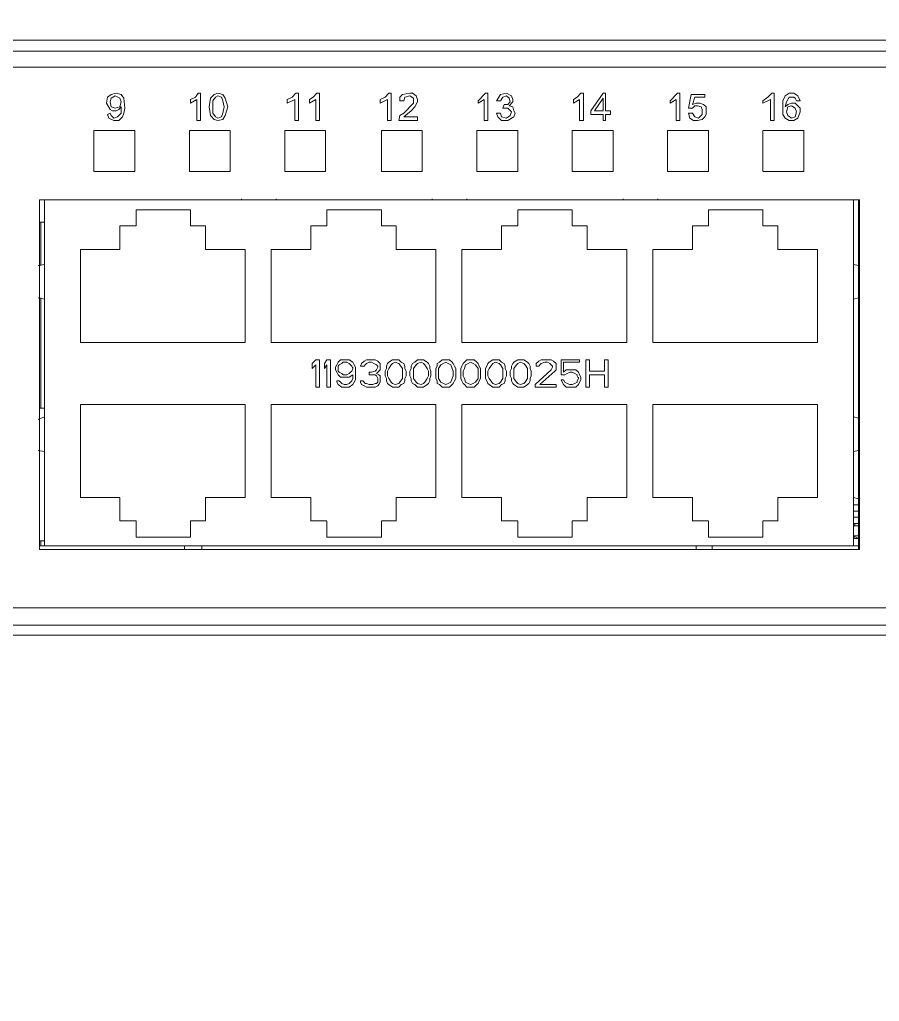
# Model space of a CAD drawing. Header units: millimetres. Extents: x 89860 to 502050, y -351975 to 882300.
# Drawn here: x 370507.7 to 370715.6, y -307037 to -306799.7 of the extents above; entities that cross this region are included whole.
import ezdxf

# ---------------------------------------------------------------- set-up
doc = ezdxf.new("R2010")
doc.units = ezdxf.units.MM
doc.header["$LTSCALE"] = 150
doc.set_wipeout_variables(frame=1)
doc.layers.add('-----20 General Symbol', color=3, linetype='Continuous')
doc.layers.add('-----29 Cable Schedule', color=1, linetype='Continuous')

# ---------------------------------------------------------------- blocks, each defined once
blk = doc.blocks.new('A$C93139d4c')
blk.add_wipeout([(-31826.89, -76095.62), (-31826.89, -82292.62), (-10394.47, -82292.62), (-10394.47, -76095.62)]).dxf.layer = '-----20 General Symbol'
at = {"layer": '-----20 General Symbol', "lineweight": 5}
for points in [[(-17356.26, -79009.34), (-14436.24, -79009.34)], [(-17457.53, -79014.74), (-14436.24, -79014.74)], [(-17343.08, -79022.53), (-14456.61, -79022.53)], [(-15835.43, -79041.7), (-15836.62, -79042.9), (-15837.82, -79043.5), (-15839.63, -79043.5), (-15840.82, -79042.9), (-15842.62, -79039.9), (-15842.02, -79036.91)], [(-15842.02, -79036.91), (-15840.22, -79035.71), (-15837.82, -79035.11), (-15835.43, -79035.71), (-15834.24, -79037.51), (-15833.63, -79042.3), (-15834.24, -79044.7), (-15834.83, -79046.49), (-15836.62, -79048.29), (-15839.02, -79048.29), (-15841.42, -79047.09), (-15842.02, -79045.3)], [(-15840.82, -79039.3), (-15840.22, -79041.7), (-15838.43, -79042.3), (-15836.03, -79041.7), (-15835.42, -79039.3), (-15836.03, -79037.51), (-15838.43, -79036.31), (-15840.22, -79037.51), (-15840.82, -79039.3)], [(-15801.87, -79038.11), (-15799.48, -79036.91), (-15798.28, -79035.11)], [(-15801.87, -79038.11), (-15801.87, -79039.9)], [(-15798.88, -79038.11), (-15801.87, -79039.9)], [(-15798.88, -79038.11), (-15798.88, -79048.29)], [(-15797.08, -79035.11), (-15798.28, -79035.11)], [(-15797.08, -79048.29), (-15797.08, -79035.11)], [(-15783.9, -79041.7), (-15785.09, -79045.89), (-15786.29, -79047.69), (-15788.69, -79048.29), (-15790.48, -79047.69), (-15792.29, -79045.89), (-15792.88, -79041.7), (-15792.29, -79037.51), (-15790.48, -79035.71), (-15788.69, -79035.11), (-15786.29, -79035.71), (-15785.09, -79037.51), (-15783.9, -79041.7)], [(-15785.69, -79041.7), (-15786.29, -79038.7), (-15786.89, -79036.91), (-15788.69, -79036.31), (-15789.89, -79036.91), (-15791.09, -79038.7), (-15791.09, -79044.7), (-15789.89, -79046.49), (-15788.69, -79047.09), (-15786.89, -79046.49), (-15786.29, -79044.7), (-15785.69, -79041.7)], [(-15755.14, -79038.11), (-15752.74, -79036.91), (-15750.93, -79035.11)], [(-15751.54, -79038.11), (-15755.14, -79039.9)], [(-15755.13, -79038.11), (-15755.13, -79039.9)], [(-15751.53, -79038.11), (-15751.53, -79048.29)], [(-15749.74, -79035.11), (-15750.93, -79035.11)], [(-15749.74, -79048.29), (-15749.74, -79035.11)], [(-15744.35, -79038.11), (-15742.55, -79036.91), (-15740.75, -79035.11)], [(-15741.35, -79038.11), (-15744.35, -79039.9)], [(-15744.34, -79038.11), (-15744.34, -79039.9)], [(-15741.35, -79038.11), (-15741.35, -79048.29)], [(-15739.55, -79035.11), (-15740.75, -79035.11)], [(-15739.55, -79048.29), (-15739.55, -79035.11)], [(-15710.2, -79038.11), (-15707.8, -79036.91), (-15705.99, -79035.11)], [(-15706.6, -79038.11), (-15710.2, -79039.9)], [(-15710.19, -79038.11), (-15710.19, -79039.9)], [(-15706.59, -79038.11), (-15706.59, -79048.29)], [(-15704.79, -79035.11), (-15705.99, -79035.11)], [(-15704.79, -79048.29), (-15704.79, -79035.11)], [(-15701.2, -79048.29), (-15700.61, -79045.89), (-15698.8, -79044.7), (-15694.02, -79039.9), (-15694.02, -79037.51), (-15695.81, -79036.31), (-15698.21, -79036.91)], [(-15700.61, -79038.7), (-15700.61, -79036.91), (-15699.41, -79035.71), (-15695.81, -79035.11), (-15694.61, -79035.11), (-15692.82, -79036.31), (-15692.21, -79038.11), (-15692.21, -79039.3)], [(-15700.6, -79038.7), (-15698.8, -79038.7)], [(-15698.21, -79036.91), (-15698.8, -79038.7)], [(-15692.21, -79039.3), (-15693.41, -79041.7), (-15695.22, -79043.5), (-15698.8, -79046.49)], [(-15662.86, -79038.7), (-15659.26, -79035.11)], [(-15659.86, -79038.11), (-15662.86, -79039.9)], [(-15662.86, -79038.7), (-15662.86, -79039.9)], [(-15659.85, -79038.11), (-15659.85, -79048.29)], [(-15658.06, -79035.11), (-15659.26, -79035.11)], [(-15658.06, -79048.29), (-15658.06, -79035.11)], [(-15653.86, -79038.7), (-15652.07, -79035.71), (-15649.07, -79035.11), (-15646.67, -79036.31), (-15646.08, -79038.11), (-15646.08, -79039.3)], [(-15653.86, -79038.7), (-15652.07, -79038.7)], [(-15649.07, -79036.31), (-15650.87, -79036.91), (-15652.07, -79038.7)], [(-15650.27, -79040.5), (-15648.47, -79040.5), (-15647.27, -79039.3), (-15647.87, -79037.51), (-15649.07, -79036.31)], [(-15646.07, -79039.3), (-15647.87, -79041.1)], [(-15616.71, -79038.11), (-15614.92, -79036.91), (-15613.11, -79035.11)], [(-15616.71, -79038.11), (-15616.71, -79039.9)], [(-15613.72, -79038.11), (-15616.71, -79039.9)], [(-15613.72, -79038.11), (-15613.72, -79048.29)], [(-15611.92, -79035.11), (-15613.11, -79035.11)], [(-15611.92, -79048.29), (-15611.92, -79035.11)], [(-15602.33, -79035.11), (-15608.32, -79043.5)], [(-15606.52, -79043.5), (-15602.33, -79037.51)], [(-15601.13, -79035.11), (-15602.33, -79035.11)], [(-15602.33, -79037.51), (-15602.33, -79043.5)], [(-15601.13, -79043.5), (-15601.13, -79035.11)], [(-15569.98, -79038.7), (-15566.38, -79035.11)], [(-15566.97, -79038.11), (-15569.98, -79039.9)], [(-15569.97, -79038.7), (-15569.97, -79039.9)], [(-15566.97, -79038.11), (-15566.97, -79048.29)], [(-15565.18, -79035.11), (-15566.37, -79035.11)], [(-15565.18, -79048.29), (-15565.18, -79035.11)], [(-15559.79, -79035.71), (-15560.99, -79042.3)], [(-15553.19, -79035.71), (-15559.79, -79035.71)], [(-15559.19, -79040.5), (-15557.99, -79036.91)], [(-15557.98, -79036.91), (-15553.19, -79036.91)], [(-15553.19, -79036.91), (-15553.19, -79035.71)], [(-15525.04, -79038.7), (-15522.64, -79036.91), (-15520.84, -79035.11)], [(-15521.44, -79038.11), (-15525.04, -79039.9)], [(-15525.04, -79038.7), (-15525.04, -79039.9)], [(-15521.44, -79038.11), (-15521.44, -79048.29)], [(-15519.63, -79035.11), (-15520.83, -79035.11)], [(-15519.64, -79048.29), (-15519.64, -79035.11)], [(-15508.25, -79047.09), (-15510.05, -79048.29), (-15512.44, -79048.29), (-15514.25, -79047.09), (-15515.45, -79045.3), (-15515.45, -79038.7), (-15514.25, -79036.31), (-15512.44, -79035.11), (-15510.05, -79035.11), (-15508.25, -79036.31), (-15507.05, -79038.7)], [(-15508.86, -79038.7), (-15509.45, -79037.51), (-15510.05, -79036.91), (-15512.44, -79036.91), (-15513.64, -79039.3), (-15514.25, -79041.7)], [(-15508.86, -79038.7), (-15507.05, -79038.7)], [(-15840.82, -79044.7), (-15840.22, -79045.89), (-15839.02, -79047.09), (-15837.23, -79046.49), (-15835.43, -79044.7), (-15835.43, -79041.7)], [(-15652.07, -79044.7), (-15651.47, -79046.49), (-15649.07, -79047.09), (-15647.27, -79045.89), (-15646.67, -79044.1)], [(-15647.87, -79041.1), (-15646.08, -79041.7), (-15645.48, -79043.5), (-15644.88, -79044.7), (-15645.48, -79046.49), (-15648.47, -79048.29), (-15651.46, -79048.29)], [(-15650.26, -79040.5), (-15650.87, -79042.3)], [(-15646.67, -79044.1), (-15648.47, -79042.3), (-15650.87, -79042.3)], [(-15608.33, -79043.5), (-15608.33, -79045.3)], [(-15602.33, -79043.5), (-15606.52, -79043.5)], [(-15598.73, -79043.5), (-15601.13, -79043.5)], [(-15598.74, -79045.3), (-15598.74, -79043.5)], [(-15560.99, -79042.3), (-15559.18, -79042.3)], [(-15559.19, -79040.5), (-15557.39, -79039.9), (-15555.59, -79039.9), (-15553.8, -79040.5), (-15552.6, -79041.7), (-15552.6, -79045.3), (-15553.19, -79046.49), (-15554.39, -79047.69)], [(-15554.39, -79042.9), (-15555, -79041.7), (-15556.79, -79041.1), (-15557.99, -79041.1), (-15559.19, -79042.3)], [(-15559.19, -79044.7), (-15557.99, -79046.49), (-15556.2, -79047.09), (-15554.39, -79045.3), (-15554.39, -79042.9)], [(-15514.25, -79041.7), (-15513.05, -79040.5), (-15511.25, -79039.9), (-15509.45, -79039.9), (-15507.05, -79042.3), (-15507.05, -79044.1), (-15508.25, -79047.09)], [(-15508.86, -79044.1), (-15509.45, -79042.3), (-15511.24, -79041.1), (-15513.05, -79041.7), (-15513.64, -79044.1), (-15513.05, -79045.89), (-15511.24, -79047.09), (-15509.45, -79046.49), (-15508.86, -79044.1)], [(-15840.82, -79044.7), (-15842.02, -79045.3)], [(-15798.87, -79048.29), (-15797.08, -79048.29)], [(-15751.53, -79048.29), (-15749.74, -79048.29)], [(-15741.35, -79048.29), (-15739.55, -79048.29)], [(-15706.59, -79048.29), (-15704.79, -79048.29)], [(-15701.19, -79048.29), (-15692.21, -79048.29)], [(-15692.21, -79046.5), (-15698.8, -79046.5)], [(-15692.21, -79048.29), (-15692.21, -79046.5)], [(-15659.85, -79048.29), (-15658.06, -79048.29)], [(-15652.07, -79044.7), (-15653.86, -79044.7)], [(-15651.46, -79048.29), (-15653.27, -79046.49), (-15653.86, -79044.7)], [(-15613.71, -79048.29), (-15611.92, -79048.29)], [(-15608.32, -79045.3), (-15602.33, -79045.3)], [(-15602.33, -79045.3), (-15602.33, -79048.29)], [(-15602.33, -79048.29), (-15601.13, -79048.29)], [(-15601.13, -79045.3), (-15598.73, -79045.3)], [(-15601.13, -79048.29), (-15601.13, -79045.3)], [(-15566.97, -79048.29), (-15565.18, -79048.29)], [(-15559.19, -79044.7), (-15560.99, -79044.7)], [(-15554.39, -79047.69), (-15556.79, -79048.29), (-15558.59, -79048.29), (-15560.39, -79047.09), (-15560.99, -79044.7)], [(-15521.43, -79048.29), (-15519.63, -79048.29)], [(-15848.61, -79053.09), (-15848.61, -79072.86)], [(-15828.83, -79053.09), (-15848.61, -79053.09)], [(-15828.84, -79072.86), (-15828.84, -79053.09)], [(-15802.47, -79053.09), (-15802.47, -79072.86)], [(-15782.69, -79053.09), (-15802.47, -79053.09)], [(-15782.7, -79072.86), (-15782.7, -79053.09)], [(-15736.55, -79053.09), (-15756.33, -79053.09)], [(-15756.33, -79053.09), (-15756.33, -79072.86)], [(-15736.55, -79072.86), (-15736.55, -79053.09)], [(-15689.81, -79053.09), (-15709.59, -79053.09)], [(-15709.59, -79053.09), (-15709.59, -79072.86)], [(-15689.81, -79072.86), (-15689.81, -79053.09)], [(-15643.67, -79053.09), (-15663.45, -79053.09)], [(-15663.45, -79053.09), (-15663.45, -79072.86)], [(-15643.67, -79072.86), (-15643.67, -79053.09)], [(-15597.53, -79053.09), (-15617.31, -79053.09)], [(-15617.31, -79053.09), (-15617.31, -79072.86)], [(-15597.54, -79072.86), (-15597.54, -79053.09)], [(-15551.4, -79053.09), (-15571.17, -79053.09)], [(-15571.17, -79053.09), (-15571.17, -79072.86)], [(-15551.4, -79072.86), (-15551.4, -79053.09)], [(-15525.04, -79053.09), (-15525.04, -79072.86)], [(-15505.26, -79053.09), (-15525.03, -79053.09)], [(-15505.26, -79072.86), (-15505.26, -79053.09)], [(-15848.61, -79072.86), (-15828.83, -79072.86)], [(-15802.47, -79072.86), (-15782.69, -79072.86)], [(-15756.33, -79072.86), (-15736.56, -79072.86)], [(-15709.59, -79072.86), (-15689.81, -79072.86)], [(-15663.45, -79072.86), (-15643.67, -79072.86)], [(-15617.31, -79072.86), (-15597.53, -79072.86)], [(-15571.17, -79072.86), (-15551.4, -79072.86)], [(-15525.03, -79072.86), (-15505.26, -79072.86)], [(-15874.97, -79255.63), (-15874.97, -79086.64)], [(-15874.97, -79086.65), (-15777.3, -79086.65)], [(-15872.58, -79253.83), (-15872.58, -79086.64)], [(-15872.57, -79086.65), (-15481.28, -79086.65)], [(-15777.31, -79086.64), (-15777.31, -79086.04)], [(-15760.53, -79086.64), (-15760.53, -79086.04)], [(-15760.52, -79086.65), (-15685.02, -79086.65)], [(-15685.02, -79086.64), (-15685.02, -79086.04)], [(-15668.25, -79086.64), (-15668.25, -79086.04)], [(-15668.24, -79086.65), (-15592.74, -79086.65)], [(-15592.74, -79086.64), (-15592.74, -79086.04)], [(-15575.97, -79086.64), (-15575.97, -79086.04)], [(-15575.97, -79086.65), (-15478.29, -79086.65)], [(-15481.28, -79253.83), (-15481.28, -79086.65)], [(-15478.89, -79086.65), (-15478.89, -79255.63)], [(-15478.29, -79086.65), (-15478.29, -79255.63)], [(-15828.24, -79091.43), (-15828.24, -79099.23)], [(-15801.86, -79091.44), (-15828.24, -79091.44)], [(-15801.87, -79099.23), (-15801.87, -79091.43)], [(-15709.59, -79091.44), (-15735.95, -79091.44)], [(-15735.95, -79091.44), (-15735.95, -79099.23)], [(-15709.59, -79099.23), (-15709.59, -79091.44)], [(-15617.31, -79091.44), (-15643.67, -79091.44)], [(-15643.67, -79091.44), (-15643.67, -79099.23)], [(-15617.31, -79099.23), (-15617.31, -79091.44)], [(-15525.03, -79091.44), (-15551.4, -79091.44)], [(-15551.4, -79091.44), (-15551.4, -79099.23)], [(-15525.04, -79099.23), (-15525.04, -79091.44)], [(-15872.57, -79097.43), (-15874.97, -79097.43)], [(-15874.38, -79097.43), (-15874.38, -79118.4)], [(-15836.03, -79099.23), (-15836.03, -79110.61)], [(-15828.24, -79099.23), (-15836.03, -79099.23)], [(-15794.68, -79099.23), (-15801.87, -79099.23)], [(-15794.68, -79110.61), (-15794.68, -79099.23)], [(-15735.95, -79099.23), (-15743.75, -79099.23)], [(-15743.75, -79099.23), (-15743.75, -79110.61)], [(-15702.4, -79099.23), (-15709.59, -79099.23)], [(-15702.39, -79110.61), (-15702.39, -79099.23)], [(-15643.67, -79099.23), (-15651.46, -79099.23)], [(-15651.46, -79099.23), (-15651.46, -79110.61)], [(-15610.12, -79099.23), (-15617.31, -79099.23)], [(-15610.12, -79110.61), (-15610.12, -79099.23)], [(-15559.19, -79099.23), (-15559.19, -79110.61)], [(-15551.4, -79099.23), (-15559.18, -79099.23)], [(-15517.84, -79099.23), (-15525.03, -79099.23)], [(-15517.84, -79110.61), (-15517.84, -79099.23)], [(-15855.2, -79110.61), (-15855.2, -79155.56)], [(-15836.03, -79110.61), (-15855.2, -79110.61)], [(-15775.5, -79110.61), (-15794.69, -79110.61)], [(-15775.5, -79155.56), (-15775.5, -79110.61)], [(-15743.75, -79110.61), (-15762.92, -79110.61)], [(-15762.92, -79110.61), (-15762.92, -79155.56)], [(-15683.23, -79110.61), (-15702.4, -79110.61)], [(-15683.22, -79155.56), (-15683.22, -79110.61)], [(-15651.46, -79110.61), (-15670.64, -79110.61)], [(-15670.64, -79110.61), (-15670.64, -79155.56)], [(-15590.95, -79110.61), (-15610.12, -79110.61)], [(-15590.95, -79155.56), (-15590.95, -79110.61)], [(-15559.19, -79110.61), (-15578.36, -79110.61)], [(-15578.36, -79110.61), (-15578.36, -79155.56)], [(-15498.66, -79110.61), (-15517.84, -79110.61)], [(-15498.66, -79155.56), (-15498.66, -79110.61)], [(-15872.58, -79117.81), (-15875.58, -79118.41)], [(-15478.89, -79118.41), (-15481.29, -79117.81)], [(-15875.58, -79133.99), (-15872.58, -79134.59)], [(-15874.38, -79133.98), (-15874.38, -79187.31)], [(-15481.29, -79134.59), (-15478.89, -79133.99)], [(-15855.2, -79155.56), (-15775.51, -79155.56)], [(-15762.92, -79155.56), (-15683.23, -79155.56)], [(-15670.65, -79155.56), (-15590.95, -79155.56)], [(-15578.36, -79155.56), (-15498.66, -79155.56)], [(-15743.14, -79165.74), (-15741.35, -79163.94)], [(-15743.14, -79168.14), (-15743.14, -79165.74)], [(-15741.35, -79166.34), (-15743.14, -79168.14)], [(-15741.35, -79163.94), (-15739.55, -79163.94)], [(-15741.35, -79177.12), (-15741.35, -79166.34)], [(-15739.55, -79163.94), (-15739.55, -79177.12)], [(-15737.15, -79165.74), (-15735.95, -79163.94)], [(-15737.15, -79168.14), (-15737.15, -79165.74)], [(-15735.95, -79166.34), (-15737.15, -79168.14)], [(-15735.95, -79163.94), (-15734.16, -79163.94)], [(-15735.95, -79177.12), (-15735.95, -79166.34)], [(-15734.16, -79163.94), (-15734.16, -79177.12)], [(-15731.17, -79166.34), (-15731.76, -79167.54)], [(-15731.76, -79167.54), (-15731.76, -79168.74)], [(-15730.56, -79165.14), (-15731.17, -79166.34)], [(-15729.36, -79163.94), (-15730.56, -79165.14)], [(-15729.97, -79166.34), (-15730.56, -79166.94)], [(-15730.56, -79166.94), (-15730.56, -79168.14)], [(-15730.56, -79168.14), (-15730.56, -79167.54)], [(-15728.77, -79165.74), (-15729.97, -79166.34)], [(-15727.57, -79163.94), (-15729.37, -79163.94)], [(-15728.17, -79165.14), (-15728.77, -79165.74)], [(-15726.37, -79165.14), (-15728.17, -79165.14)], [(-15726.37, -79163.94), (-15727.57, -79163.94)], [(-15725.17, -79163.94), (-15726.37, -79163.94)], [(-15725.17, -79165.74), (-15726.37, -79165.14)], [(-15723.37, -79165.14), (-15725.17, -79163.94)], [(-15724.57, -79166.34), (-15725.17, -79165.74)], [(-15723.97, -79166.94), (-15724.57, -79166.34)], [(-15723.37, -79168.14), (-15723.97, -79166.94)], [(-15722.78, -79166.34), (-15723.37, -79165.14)], [(-15723.37, -79168.14), (-15723.37, -79167.54)], [(-15722.17, -79167.54), (-15722.77, -79166.34)], [(-15722.17, -79169.34), (-15722.17, -79167.54)], [(-15717.98, -79166.94), (-15719.78, -79166.94)], [(-15719.77, -79166.94), (-15719.18, -79165.74)], [(-15719.18, -79165.74), (-15717.98, -79164.54)], [(-15717.98, -79164.54), (-15716.78, -79163.94)], [(-15717.38, -79166.34), (-15717.98, -79166.94)], [(-15716.78, -79165.74), (-15717.38, -79166.34)], [(-15716.78, -79163.94), (-15714.99, -79163.94)], [(-15715.59, -79165.14), (-15716.78, -79165.74)], [(-15714.39, -79165.14), (-15715.59, -79165.14)], [(-15714.99, -79163.94), (-15714.39, -79163.94)], [(-15714.38, -79163.94), (-15712.59, -79163.94)], [(-15713.18, -79165.74), (-15714.38, -79165.14)], [(-15711.98, -79166.34), (-15713.18, -79165.74)], [(-15712.59, -79163.94), (-15711.39, -79164.54)], [(-15711.39, -79166.94), (-15711.99, -79166.34)], [(-15711.99, -79168.74), (-15711.39, -79167.54)], [(-15711.39, -79164.54), (-15710.19, -79165.74)], [(-15711.39, -79167.54), (-15711.39, -79166.94)], [(-15710.19, -79165.74), (-15710.19, -79166.94)], [(-15710.19, -79166.94), (-15710.19, -79167.54)], [(-15710.19, -79167.54), (-15710.19, -79168.74)], [(-15706.6, -79165.74), (-15707.19, -79166.94)], [(-15707.19, -79166.94), (-15707.19, -79168.14)], [(-15705.99, -79165.14), (-15706.6, -79165.74)], [(-15704.2, -79163.94), (-15705.99, -79165.14)], [(-15704.79, -79166.34), (-15705.99, -79168.14)], [(-15704.2, -79165.74), (-15704.79, -79166.34)], [(-15703, -79163.94), (-15704.2, -79163.94)], [(-15703, -79165.14), (-15704.2, -79165.74)], [(-15701.19, -79163.94), (-15703, -79163.94)], [(-15701.19, -79165.74), (-15703, -79165.14)], [(-15700, -79165.14), (-15701.19, -79163.94)], [(-15700.6, -79166.34), (-15701.19, -79165.74)], [(-15699.4, -79168.14), (-15700.6, -79166.34)], [(-15698.8, -79165.74), (-15700, -79165.14)], [(-15698.2, -79166.94), (-15698.8, -79165.74)], [(-15698.2, -79168.14), (-15698.2, -79166.94)], [(-15694.61, -79165.74), (-15695.21, -79166.94)], [(-15695.21, -79166.94), (-15695.21, -79168.14)], [(-15693.41, -79165.14), (-15694.61, -79165.74)], [(-15692.82, -79166.34), (-15694.01, -79168.14)], [(-15692.21, -79163.94), (-15693.41, -79165.14)], [(-15692.21, -79165.74), (-15692.82, -79166.34)], [(-15690.42, -79163.94), (-15692.21, -79163.94)], [(-15690.42, -79165.14), (-15692.21, -79165.74)], [(-15689.22, -79163.94), (-15690.42, -79163.94)], [(-15689.22, -79165.74), (-15690.41, -79165.14)], [(-15687.41, -79165.14), (-15689.22, -79163.94)], [(-15688.61, -79166.34), (-15689.22, -79165.74)], [(-15687.42, -79168.14), (-15688.61, -79166.34)], [(-15686.82, -79165.74), (-15687.42, -79165.14)], [(-15686.22, -79166.94), (-15686.82, -79165.74)], [(-15686.22, -79168.14), (-15686.22, -79166.94)], [(-15682.62, -79166.94), (-15683.22, -79168.14)], [(-15681.42, -79165.14), (-15682.62, -79165.74)], [(-15682.62, -79165.74), (-15682.62, -79166.94)], [(-15680.83, -79166.34), (-15682.03, -79168.14)], [(-15680.23, -79163.94), (-15681.42, -79165.14)], [(-15679.63, -79165.74), (-15680.83, -79166.34)], [(-15678.43, -79163.94), (-15680.24, -79163.94)], [(-15678.43, -79165.14), (-15679.63, -79165.74)], [(-15676.63, -79163.94), (-15678.43, -79163.94)], [(-15677.23, -79165.74), (-15678.43, -79165.14)], [(-15676.03, -79166.34), (-15677.23, -79165.74)], [(-15675.43, -79165.14), (-15676.63, -79163.94)], [(-15675.44, -79168.14), (-15676.03, -79166.34)], [(-15674.83, -79165.74), (-15675.44, -79165.14)], [(-15674.24, -79166.94), (-15674.83, -79165.74)], [(-15673.63, -79168.14), (-15674.24, -79166.94)], [(-15670.64, -79166.94), (-15671.24, -79168.14)], [(-15670.04, -79165.74), (-15670.64, -79166.94)], [(-15669.44, -79165.14), (-15670.04, -79165.74)], [(-15668.25, -79163.94), (-15669.44, -79165.14)], [(-15668.84, -79166.34), (-15669.44, -79168.14)], [(-15667.64, -79165.74), (-15668.84, -79166.34)], [(-15666.44, -79163.94), (-15668.25, -79163.94)], [(-15666.44, -79165.14), (-15667.64, -79165.74)], [(-15664.65, -79163.94), (-15666.44, -79163.94)], [(-15665.24, -79165.74), (-15666.44, -79165.14)], [(-15664.05, -79166.34), (-15665.24, -79165.74)], [(-15663.45, -79165.14), (-15664.65, -79163.94)], [(-15662.86, -79168.14), (-15664.05, -79166.34)], [(-15662.86, -79165.74), (-15663.45, -79165.14)], [(-15662.25, -79166.94), (-15662.85, -79165.74)], [(-15661.66, -79168.14), (-15662.25, -79166.94)], [(-15658.66, -79166.94), (-15659.26, -79168.14)], [(-15658.06, -79165.74), (-15658.65, -79166.94)], [(-15657.46, -79165.14), (-15658.06, -79165.74)], [(-15655.66, -79163.94), (-15657.46, -79165.14)], [(-15656.26, -79166.34), (-15657.46, -79168.14)], [(-15655.66, -79165.74), (-15656.26, -79166.34)], [(-15654.47, -79163.94), (-15655.67, -79163.94)], [(-15654.47, -79165.14), (-15655.67, -79165.74)], [(-15652.66, -79163.94), (-15654.46, -79163.94)], [(-15652.66, -79165.74), (-15654.46, -79165.14)], [(-15651.46, -79165.14), (-15652.66, -79163.94)], [(-15652.07, -79166.34), (-15652.66, -79165.74)], [(-15650.87, -79168.14), (-15652.07, -79166.34)], [(-15650.26, -79165.74), (-15651.46, -79165.14)], [(-15649.67, -79166.94), (-15650.26, -79165.74)], [(-15649.67, -79168.14), (-15649.67, -79166.94)], [(-15646.07, -79165.74), (-15646.67, -79166.94)], [(-15646.67, -79166.94), (-15646.67, -79168.14)], [(-15645.48, -79165.14), (-15646.07, -79165.74)], [(-15643.67, -79163.94), (-15645.48, -79165.14)], [(-15644.28, -79166.34), (-15645.48, -79168.14)], [(-15643.67, -79165.74), (-15644.28, -79166.34)], [(-15642.48, -79163.94), (-15643.68, -79163.94)], [(-15642.48, -79165.14), (-15643.68, -79165.74)], [(-15640.68, -79163.94), (-15642.47, -79163.94)], [(-15640.68, -79165.74), (-15642.47, -79165.14)], [(-15638.88, -79165.14), (-15640.68, -79163.94)], [(-15640.08, -79166.34), (-15640.68, -79165.74)], [(-15638.88, -79168.14), (-15640.08, -79166.34)], [(-15638.29, -79165.74), (-15638.88, -79165.14)], [(-15637.68, -79166.94), (-15638.28, -79165.74)], [(-15637.68, -79168.14), (-15637.68, -79166.94)], [(-15634.69, -79165.74), (-15633.49, -79164.54)], [(-15634.69, -79166.94), (-15634.69, -79165.74)], [(-15633.49, -79166.94), (-15634.69, -79166.94)], [(-15633.49, -79164.54), (-15632.29, -79163.94)], [(-15632.89, -79166.34), (-15633.49, -79166.94)], [(-15632.29, -79165.74), (-15632.89, -79166.34)], [(-15632.29, -79163.94), (-15630.49, -79163.94)], [(-15630.49, -79165.14), (-15632.29, -79165.74)], [(-15630.49, -79163.94), (-15629.3, -79163.94)], [(-15629.3, -79165.14), (-15630.49, -79165.14)], [(-15629.3, -79163.94), (-15627.49, -79163.94)], [(-15628.1, -79165.74), (-15629.3, -79165.14)], [(-15627.5, -79166.34), (-15628.1, -79165.74)], [(-15626.9, -79166.94), (-15627.5, -79166.34)], [(-15627.5, -79168.74), (-15626.9, -79167.54)], [(-15627.49, -79163.94), (-15626.29, -79164.54)], [(-15626.9, -79167.54), (-15626.9, -79166.94)], [(-15626.3, -79164.54), (-15625.1, -79165.74)], [(-15625.1, -79165.74), (-15625.1, -79166.94)], [(-15625.1, -79166.94), (-15625.1, -79167.54)], [(-15625.1, -79167.54), (-15625.1, -79168.74)], [(-15613.72, -79163.94), (-15622.7, -79163.94)], [(-15622.7, -79163.94), (-15622.7, -79171.14)], [(-15621.5, -79165.14), (-15613.72, -79165.14)], [(-15621.5, -79169.94), (-15621.5, -79165.14)], [(-15613.72, -79165.14), (-15613.72, -79163.94)], [(-15610.73, -79163.94), (-15608.92, -79163.94)], [(-15610.72, -79177.13), (-15610.72, -79163.94)], [(-15608.92, -79163.94), (-15608.92, -79169.34)], [(-15601.73, -79163.94), (-15599.94, -79163.94)], [(-15601.73, -79169.34), (-15601.73, -79163.94)], [(-15599.93, -79163.94), (-15599.93, -79177.13)], [(-15731.76, -79168.74), (-15731.17, -79169.94)], [(-15731.17, -79169.94), (-15730.56, -79171.14)], [(-15730.56, -79168.14), (-15730.56, -79169.34)], [(-15730.56, -79169.34), (-15729.97, -79169.94)], [(-15730.56, -79171.14), (-15729.36, -79172.33)], [(-15729.97, -79169.94), (-15728.77, -79170.54)], [(-15729.36, -79172.33), (-15727.57, -79172.33)], [(-15728.77, -79170.54), (-15728.16, -79171.14)], [(-15728.17, -79171.13), (-15726.37, -79171.13)], [(-15727.57, -79172.33), (-15726.37, -79172.33)], [(-15726.37, -79171.14), (-15725.17, -79170.54)], [(-15726.37, -79172.33), (-15725.18, -79172.33)], [(-15725.17, -79170.54), (-15724.57, -79169.94)], [(-15725.17, -79172.33), (-15723.37, -79171.14)], [(-15724.57, -79169.94), (-15723.97, -79169.34)], [(-15723.97, -79169.34), (-15723.37, -79168.14)], [(-15723.37, -79171.14), (-15723.37, -79171.74)], [(-15723.37, -79171.74), (-15723.37, -79172.93)], [(-15722.17, -79171.74), (-15722.17, -79169.34)], [(-15722.17, -79173.53), (-15722.17, -79171.74)], [(-15715.59, -79169.94), (-15714.39, -79169.94)], [(-15714.39, -79171.13), (-15715.59, -79171.13)], [(-15715.58, -79171.14), (-15715.58, -79169.94)], [(-15712.59, -79171.13), (-15714.39, -79171.13)], [(-15714.38, -79169.94), (-15712.59, -79169.34)], [(-15712.59, -79169.34), (-15711.99, -79168.74)], [(-15711.98, -79171.74), (-15712.59, -79171.14)], [(-15710.79, -79169.34), (-15711.99, -79170.54)], [(-15711.39, -79172.93), (-15711.99, -79171.74)], [(-15711.98, -79170.54), (-15710.78, -79171.14)], [(-15710.19, -79168.74), (-15710.79, -79169.34)], [(-15710.79, -79171.14), (-15710.19, -79171.74)], [(-15710.19, -79171.74), (-15710.19, -79172.93)], [(-15707.19, -79168.14), (-15707.79, -79169.34)], [(-15707.79, -79169.34), (-15707.79, -79171.74)], [(-15707.79, -79171.74), (-15707.19, -79172.93)], [(-15705.99, -79168.14), (-15706.6, -79169.34)], [(-15706.6, -79171.74), (-15705.99, -79172.93)], [(-15706.59, -79169.34), (-15706.59, -79171.74)], [(-15699.4, -79169.34), (-15699.4, -79168.14)], [(-15699.4, -79171.74), (-15699.4, -79169.34)], [(-15699.4, -79172.93), (-15699.4, -79171.74)], [(-15697.61, -79169.34), (-15698.2, -79168.14)], [(-15698.2, -79172.93), (-15697.61, -79171.74)], [(-15697.61, -79171.74), (-15697.61, -79169.34)], [(-15695.21, -79168.14), (-15695.81, -79169.34)], [(-15695.81, -79169.34), (-15695.81, -79171.74)], [(-15695.81, -79171.74), (-15695.21, -79172.93)], [(-15694.01, -79168.14), (-15694.01, -79169.34)], [(-15694.01, -79169.34), (-15694.01, -79171.74)], [(-15694.01, -79171.74), (-15694.01, -79172.93)], [(-15686.82, -79169.34), (-15687.42, -79168.14)], [(-15687.41, -79172.93), (-15686.82, -79171.74)], [(-15686.82, -79171.74), (-15686.82, -79169.34)], [(-15685.62, -79169.34), (-15686.22, -79168.14)], [(-15686.22, -79172.93), (-15685.62, -79171.74)], [(-15685.62, -79171.74), (-15685.62, -79169.34)], [(-15683.23, -79171.74), (-15683.23, -79172.93)], [(-15683.22, -79168.14), (-15683.22, -79169.34)], [(-15683.22, -79169.34), (-15683.22, -79171.74)], [(-15682.03, -79171.74), (-15682.03, -79172.93)], [(-15682.02, -79168.14), (-15682.02, -79169.34)], [(-15682.02, -79169.34), (-15682.02, -79171.74)], [(-15674.83, -79169.34), (-15675.44, -79168.14)], [(-15675.44, -79172.93), (-15674.83, -79171.74)], [(-15674.83, -79171.74), (-15674.83, -79169.34)], [(-15673.63, -79169.34), (-15673.63, -79168.14)], [(-15673.63, -79171.74), (-15673.63, -79169.34)], [(-15673.63, -79172.93), (-15673.63, -79171.74)], [(-15671.24, -79168.14), (-15671.24, -79169.34)], [(-15671.24, -79169.34), (-15671.24, -79171.74)], [(-15671.24, -79171.74), (-15671.24, -79172.93)], [(-15669.44, -79168.14), (-15670.04, -79169.34)], [(-15670.04, -79169.34), (-15670.04, -79171.74)], [(-15670.04, -79171.74), (-15669.44, -79172.93)], [(-15662.86, -79169.34), (-15662.86, -79168.14)], [(-15662.86, -79171.74), (-15662.86, -79169.34)], [(-15662.86, -79172.93), (-15662.86, -79171.74)], [(-15661.66, -79169.34), (-15661.66, -79168.14)], [(-15661.66, -79171.74), (-15661.66, -79169.34)], [(-15661.66, -79172.93), (-15661.66, -79171.74)], [(-15659.26, -79168.14), (-15659.26, -79169.34)], [(-15659.26, -79169.34), (-15659.26, -79171.74)], [(-15659.26, -79171.74), (-15659.26, -79172.93)], [(-15657.46, -79168.14), (-15658.06, -79169.34)], [(-15658.06, -79169.34), (-15658.06, -79171.74)], [(-15658.06, -79171.74), (-15657.46, -79172.93)], [(-15650.87, -79169.34), (-15650.87, -79168.14)], [(-15650.87, -79171.74), (-15650.87, -79169.34)], [(-15650.87, -79172.93), (-15650.87, -79171.74)], [(-15649.07, -79169.34), (-15649.67, -79168.14)], [(-15649.67, -79172.93), (-15649.07, -79171.74)], [(-15649.06, -79171.74), (-15649.06, -79169.34)], [(-15646.67, -79168.14), (-15647.27, -79169.34)], [(-15647.27, -79169.34), (-15647.27, -79171.74)], [(-15647.27, -79171.74), (-15646.67, -79172.93)], [(-15645.48, -79168.14), (-15645.48, -79169.34)], [(-15645.48, -79169.34), (-15645.48, -79171.74)], [(-15645.48, -79171.74), (-15645.48, -79172.93)], [(-15638.88, -79169.34), (-15638.88, -79168.14)], [(-15638.88, -79171.74), (-15638.88, -79169.34)], [(-15638.88, -79172.93), (-15638.88, -79171.74)], [(-15637.09, -79169.34), (-15637.68, -79168.14)], [(-15637.68, -79172.93), (-15637.09, -79171.74)], [(-15637.09, -79171.74), (-15637.09, -79169.34)], [(-15635.28, -79175.93), (-15627.5, -79168.74)], [(-15625.7, -79169.34), (-15632.89, -79175.93)], [(-15625.1, -79168.74), (-15625.7, -79169.34)], [(-15622.7, -79171.13), (-15620.91, -79171.13)], [(-15620.3, -79168.74), (-15621.5, -79169.94)], [(-15620.91, -79171.14), (-15619.71, -79170.54)], [(-15618.51, -79168.74), (-15620.31, -79168.74)], [(-15619.71, -79170.54), (-15618.51, -79169.94)], [(-15617.31, -79168.74), (-15618.51, -79168.74)], [(-15618.51, -79169.94), (-15617.31, -79169.94)], [(-15615.5, -79168.74), (-15617.31, -79168.74)], [(-15617.31, -79169.94), (-15616.11, -79170.54)], [(-15616.11, -79170.54), (-15614.91, -79171.14)], [(-15614.31, -79169.94), (-15615.51, -79168.74)], [(-15614.92, -79171.74), (-15614.31, -79172.93)], [(-15614.91, -79171.14), (-15614.91, -79171.74)], [(-15613.72, -79171.14), (-15614.31, -79169.94)], [(-15614.31, -79172.93), (-15614.31, -79172.34)], [(-15613.11, -79172.33), (-15613.72, -79171.14)], [(-15613.11, -79173.53), (-15613.11, -79172.34)], [(-15608.92, -79169.34), (-15601.73, -79169.34)], [(-15601.73, -79171.13), (-15608.92, -79171.13)], [(-15608.92, -79171.14), (-15608.92, -79177.13)], [(-15601.73, -79177.12), (-15601.73, -79171.14)], [(-15739.55, -79177.12), (-15741.35, -79177.12)], [(-15734.16, -79177.12), (-15735.95, -79177.12)], [(-15729.97, -79174.13), (-15731.17, -79174.13)], [(-15731.17, -79174.13), (-15731.17, -79174.73)], [(-15731.16, -79174.73), (-15730.56, -79175.93)], [(-15730.56, -79175.93), (-15728.77, -79177.12)], [(-15729.36, -79174.73), (-15729.97, -79174.13)], [(-15728.77, -79175.33), (-15729.36, -79174.73)], [(-15727.57, -79175.93), (-15728.77, -79175.33)], [(-15728.77, -79177.12), (-15727.57, -79177.12)], [(-15726.37, -79175.92), (-15727.57, -79175.92)], [(-15727.57, -79177.12), (-15726.37, -79177.12)], [(-15725.17, -79175.33), (-15726.37, -79175.93)], [(-15726.37, -79177.12), (-15725.18, -79177.12)], [(-15724.57, -79174.73), (-15725.17, -79175.33)], [(-15725.17, -79177.12), (-15723.37, -79175.93)], [(-15723.97, -79174.13), (-15724.57, -79174.73)], [(-15723.37, -79172.93), (-15723.97, -79174.13)], [(-15723.37, -79175.93), (-15722.77, -79174.73)], [(-15722.77, -79174.73), (-15722.17, -79173.53)], [(-15719.78, -79174.13), (-15718.58, -79174.13)], [(-15719.77, -79174.73), (-15719.77, -79174.13)], [(-15719.18, -79175.93), (-15719.77, -79174.73)], [(-15717.98, -79176.53), (-15719.18, -79175.93)], [(-15718.57, -79174.13), (-15717.98, -79174.73)], [(-15717.98, -79174.73), (-15717.37, -79175.33)], [(-15716.78, -79177.12), (-15717.98, -79176.53)], [(-15717.37, -79175.33), (-15716.78, -79175.33)], [(-15716.78, -79175.33), (-15715.58, -79175.92)], [(-15716.17, -79177.12), (-15716.78, -79177.12)], [(-15713.79, -79177.12), (-15716.18, -79177.12)], [(-15715.59, -79175.92), (-15713.79, -79175.92)], [(-15713.79, -79175.92), (-15712.59, -79175.33)], [(-15712.59, -79177.12), (-15713.79, -79177.12)], [(-15712.59, -79175.33), (-15711.99, -79175.33)], [(-15711.39, -79176.53), (-15712.59, -79177.12)], [(-15711.99, -79175.33), (-15711.39, -79174.73)], [(-15711.39, -79174.13), (-15711.39, -79172.93)], [(-15711.39, -79174.73), (-15711.39, -79174.13)], [(-15710.79, -79175.93), (-15711.39, -79176.53)], [(-15710.19, -79174.73), (-15710.79, -79175.93)], [(-15710.19, -79172.93), (-15710.19, -79174.13)], [(-15710.19, -79174.13), (-15710.19, -79174.73)], [(-15707.19, -79172.93), (-15707.19, -79174.13)], [(-15707.19, -79174.13), (-15706.6, -79175.33)], [(-15706.59, -79175.33), (-15705.99, -79175.93)], [(-15705.99, -79172.93), (-15704.79, -79174.73)], [(-15705.99, -79175.93), (-15704.2, -79177.12)], [(-15704.79, -79174.73), (-15704.2, -79175.33)], [(-15704.2, -79175.33), (-15703, -79175.93)], [(-15704.2, -79177.12), (-15703, -79177.12)], [(-15703, -79175.92), (-15701.2, -79175.33)], [(-15703, -79177.12), (-15701.2, -79177.12)], [(-15701.2, -79175.33), (-15700.6, -79174.73)], [(-15701.2, -79177.13), (-15700, -79175.93)], [(-15700.6, -79174.73), (-15699.4, -79172.93)], [(-15700, -79175.93), (-15698.8, -79175.33)], [(-15698.8, -79175.33), (-15698.2, -79174.13)], [(-15698.2, -79174.13), (-15698.2, -79172.93)], [(-15695.21, -79172.93), (-15695.21, -79174.13)], [(-15695.21, -79174.13), (-15694.61, -79175.33)], [(-15694.61, -79175.33), (-15693.41, -79175.93)], [(-15694.01, -79172.93), (-15692.82, -79174.73)], [(-15693.41, -79175.93), (-15692.21, -79177.12)], [(-15692.81, -79174.73), (-15692.21, -79175.33)], [(-15692.21, -79175.33), (-15690.41, -79175.93)], [(-15692.21, -79177.12), (-15690.42, -79177.12)], [(-15690.42, -79175.92), (-15689.22, -79175.33)], [(-15690.42, -79177.12), (-15689.22, -79177.12)], [(-15689.22, -79175.33), (-15688.62, -79174.73)], [(-15689.22, -79177.13), (-15687.42, -79175.93)], [(-15688.61, -79174.73), (-15687.42, -79172.93)], [(-15687.42, -79175.93), (-15686.82, -79175.33)], [(-15686.82, -79175.33), (-15686.22, -79174.13)], [(-15686.22, -79174.13), (-15686.22, -79172.93)], [(-15683.22, -79172.93), (-15682.62, -79174.13)], [(-15682.62, -79174.13), (-15682.62, -79175.33)], [(-15682.62, -79175.33), (-15681.42, -79175.93)], [(-15682.03, -79172.93), (-15680.83, -79174.73)], [(-15681.42, -79175.93), (-15680.23, -79177.12)], [(-15680.82, -79174.73), (-15679.63, -79175.33)], [(-15680.23, -79177.12), (-15678.43, -79177.12)], [(-15679.63, -79175.33), (-15678.43, -79175.93)], [(-15678.43, -79175.92), (-15677.23, -79175.33)], [(-15678.43, -79177.12), (-15676.64, -79177.12)], [(-15677.23, -79175.33), (-15676.03, -79174.73)], [(-15676.64, -79177.13), (-15675.44, -79175.93)], [(-15676.03, -79174.73), (-15675.44, -79172.93)], [(-15675.44, -79175.93), (-15674.83, -79175.33)], [(-15674.83, -79175.33), (-15674.24, -79174.13)], [(-15674.24, -79174.13), (-15673.63, -79172.93)], [(-15671.24, -79172.93), (-15670.64, -79174.13)], [(-15670.64, -79174.13), (-15670.04, -79175.33)], [(-15670.04, -79175.33), (-15669.44, -79175.93)], [(-15669.44, -79172.93), (-15668.84, -79174.73)], [(-15669.44, -79175.93), (-15668.24, -79177.12)], [(-15668.84, -79174.73), (-15667.64, -79175.33)], [(-15668.24, -79177.12), (-15666.44, -79177.12)], [(-15667.64, -79175.33), (-15666.44, -79175.93)], [(-15666.44, -79175.92), (-15665.25, -79175.33)], [(-15666.44, -79177.12), (-15664.65, -79177.12)], [(-15665.24, -79175.33), (-15664.05, -79174.73)], [(-15664.65, -79177.13), (-15663.45, -79175.93)], [(-15664.05, -79174.73), (-15662.85, -79172.93)], [(-15663.45, -79175.93), (-15662.86, -79175.33)], [(-15662.86, -79175.33), (-15662.25, -79174.13)], [(-15662.25, -79174.13), (-15661.66, -79172.93)], [(-15659.26, -79172.93), (-15658.65, -79174.13)], [(-15658.65, -79174.13), (-15658.06, -79175.33)], [(-15658.06, -79175.33), (-15657.46, -79175.93)], [(-15657.46, -79172.93), (-15656.26, -79174.73)], [(-15657.45, -79175.93), (-15655.66, -79177.12)], [(-15656.25, -79174.73), (-15655.66, -79175.33)], [(-15655.66, -79175.33), (-15654.46, -79175.93)], [(-15655.66, -79177.12), (-15654.46, -79177.12)], [(-15654.47, -79175.92), (-15652.66, -79175.33)], [(-15654.47, -79177.12), (-15652.66, -79177.12)], [(-15652.66, -79175.33), (-15652.07, -79174.73)], [(-15652.66, -79177.13), (-15651.46, -79175.93)], [(-15652.07, -79174.73), (-15650.87, -79172.93)], [(-15651.46, -79175.93), (-15650.26, -79175.33)], [(-15650.26, -79175.33), (-15649.67, -79174.13)], [(-15649.67, -79174.13), (-15649.67, -79172.93)], [(-15646.67, -79172.93), (-15646.67, -79174.13)], [(-15646.67, -79174.13), (-15646.07, -79175.33)], [(-15646.07, -79175.33), (-15645.48, -79175.93)], [(-15645.48, -79172.93), (-15644.28, -79174.73)], [(-15645.48, -79175.93), (-15643.67, -79177.12)], [(-15644.28, -79174.73), (-15643.67, -79175.33)], [(-15643.67, -79175.33), (-15642.47, -79175.93)], [(-15643.67, -79177.12), (-15642.47, -79177.12)], [(-15642.48, -79175.92), (-15640.69, -79175.33)], [(-15642.48, -79177.12), (-15640.69, -79177.12)], [(-15640.68, -79175.33), (-15640.08, -79174.73)], [(-15640.68, -79177.13), (-15638.88, -79175.93)], [(-15640.08, -79174.73), (-15638.88, -79172.93)], [(-15638.88, -79175.93), (-15638.29, -79175.33)], [(-15638.29, -79175.33), (-15637.68, -79174.13)], [(-15637.68, -79174.13), (-15637.68, -79172.93)], [(-15625.1, -79177.12), (-15635.29, -79177.12)], [(-15635.28, -79177.13), (-15635.28, -79175.93)], [(-15632.89, -79175.92), (-15625.1, -79175.92)], [(-15625.1, -79175.93), (-15625.1, -79177.12)], [(-15621.5, -79173.53), (-15622.7, -79173.53)], [(-15622.7, -79173.53), (-15622.11, -79174.73)], [(-15622.11, -79174.73), (-15621.5, -79175.93)], [(-15620.91, -79174.73), (-15621.5, -79173.53)], [(-15621.5, -79175.93), (-15620.3, -79177.13)], [(-15619.71, -79175.33), (-15620.91, -79174.73)], [(-15620.3, -79177.12), (-15618.51, -79177.12)], [(-15618.51, -79175.93), (-15619.7, -79175.33)], [(-15617.31, -79175.92), (-15618.51, -79175.92)], [(-15618.51, -79177.12), (-15617.31, -79177.12)], [(-15616.11, -79175.33), (-15617.31, -79175.92)], [(-15617.31, -79177.12), (-15615.51, -79177.12)], [(-15614.91, -79174.73), (-15616.11, -79175.33)], [(-15615.51, -79177.13), (-15614.31, -79175.93)], [(-15614.31, -79172.93), (-15614.92, -79174.13)], [(-15614.92, -79174.13), (-15614.92, -79174.73)], [(-15614.31, -79175.93), (-15613.72, -79174.73)], [(-15613.72, -79174.73), (-15613.11, -79173.53)], [(-15608.92, -79177.12), (-15610.73, -79177.12)], [(-15599.94, -79177.12), (-15601.73, -79177.12)], [(-15855.2, -79185.52), (-15775.51, -79185.52)], [(-15855.2, -79230.46), (-15855.2, -79185.52)], [(-15775.5, -79185.52), (-15775.5, -79230.46)], [(-15762.92, -79185.52), (-15683.23, -79185.52)], [(-15762.92, -79230.46), (-15762.92, -79185.52)], [(-15683.22, -79185.52), (-15683.22, -79230.46)], [(-15670.65, -79185.52), (-15590.95, -79185.52)], [(-15670.64, -79230.46), (-15670.64, -79185.52)], [(-15590.95, -79185.52), (-15590.95, -79230.46)], [(-15578.36, -79185.52), (-15498.66, -79185.52)], [(-15578.36, -79230.46), (-15578.36, -79185.52)], [(-15498.66, -79185.52), (-15498.66, -79230.46)], [(-15872.58, -79191.51), (-15875.58, -79192.71)], [(-15872.58, -79187.31), (-15874.98, -79187.31)], [(-15478.89, -79192.11), (-15481.29, -79191.51)], [(-15875.58, -79207.69), (-15872.58, -79208.29)], [(-15481.29, -79208.29), (-15478.89, -79207.69)], [(-15836.03, -79230.46), (-15855.2, -79230.46)], [(-15836.03, -79241.84), (-15836.03, -79230.46)], [(-15775.51, -79230.46), (-15794.69, -79230.46)], [(-15794.68, -79230.46), (-15794.68, -79241.84)], [(-15743.75, -79230.46), (-15762.92, -79230.46)], [(-15743.75, -79241.85), (-15743.75, -79230.46)], [(-15683.23, -79230.46), (-15702.4, -79230.46)], [(-15702.39, -79230.46), (-15702.39, -79241.85)], [(-15651.46, -79230.46), (-15670.65, -79230.46)], [(-15651.46, -79241.85), (-15651.46, -79230.46)], [(-15590.95, -79230.46), (-15610.12, -79230.46)], [(-15610.12, -79230.46), (-15610.12, -79241.85)], [(-15559.19, -79230.46), (-15578.36, -79230.46)], [(-15559.19, -79241.85), (-15559.19, -79230.46)], [(-15498.66, -79230.46), (-15517.84, -79230.46)], [(-15517.84, -79230.46), (-15517.84, -79241.85)], [(-15478.89, -79231.06), (-15481.29, -79230.46)], [(-15481.28, -79234.05), (-15478.89, -79234.05)], [(-15481.28, -79237.05), (-15478.89, -79237.05)], [(-15828.24, -79241.84), (-15836.03, -79241.84)], [(-15828.24, -79249.63), (-15828.24, -79241.84)], [(-15794.69, -79241.84), (-15801.87, -79241.84)], [(-15801.87, -79241.84), (-15801.87, -79249.63)], [(-15735.95, -79241.84), (-15743.75, -79241.84)], [(-15735.95, -79249.63), (-15735.95, -79241.85)], [(-15702.4, -79241.84), (-15709.59, -79241.84)], [(-15709.59, -79241.85), (-15709.59, -79249.63)], [(-15643.68, -79241.84), (-15651.46, -79241.84)], [(-15643.67, -79249.63), (-15643.67, -79241.85)], [(-15610.12, -79241.84), (-15617.31, -79241.84)], [(-15617.31, -79241.85), (-15617.31, -79249.63)], [(-15551.4, -79241.84), (-15559.19, -79241.84)], [(-15551.4, -79249.63), (-15551.4, -79241.85)], [(-15517.84, -79241.84), (-15525.04, -79241.84)], [(-15525.04, -79241.85), (-15525.04, -79249.63)], [(-15481.28, -79240.05), (-15478.89, -79240.05)], [(-15478.89, -79243.04), (-15481.28, -79243.04)], [(-15480.69, -79243.04), (-15480.69, -79244.24)], [(-15478.89, -79244.24), (-15481.28, -79244.24)], [(-15872.58, -79251.43), (-15874.98, -79251.43)], [(-15874.38, -79251.43), (-15874.38, -79253.83)], [(-15801.87, -79249.63), (-15828.24, -79249.63)], [(-15709.59, -79249.63), (-15735.95, -79249.63)], [(-15617.31, -79249.63), (-15643.68, -79249.63)], [(-15525.04, -79249.63), (-15551.4, -79249.63)], [(-15478.89, -79249.03), (-15481.28, -79249.03)], [(-15480.69, -79249.63), (-15481.28, -79249.63)], [(-15478.89, -79250.23), (-15481.28, -79250.23)], [(-15480.69, -79249.03), (-15480.69, -79249.63)], [(-15478.88, -79250.23), (-15480.08, -79249.63)], [(-15874.98, -79253.83), (-15478.89, -79253.83)], [(-15478.29, -79255.63), (-15874.98, -79255.63)], [(-15804.87, -79255.63), (-15804.87, -79253.83)], [(-15796.48, -79255.63), (-15796.48, -79253.83)], [(-15557.39, -79255.63), (-15557.39, -79253.83)], [(-15549.6, -79255.63), (-15549.6, -79253.83)], [(-17335.89, -79283.79), (-14449.42, -79283.79)], [(-17350.87, -79292.18), (-14441.63, -79292.18)], [(-17356.26, -79296.97), (-14441.63, -79296.97)]]:
    blk.add_lwpolyline(points, dxfattribs=at)

msp = doc.modelspace()

# ---------------------------------------------------------------- block references
at = {"layer": '-----29 Cable Schedule', "xscale": 0.5, "yscale": 0.5, "zscale": 0.5}
msp.add_blockref('A$C93139d4c', (378450, -267300), dxfattribs=at)

doc.saveas('drawing.dxf')
